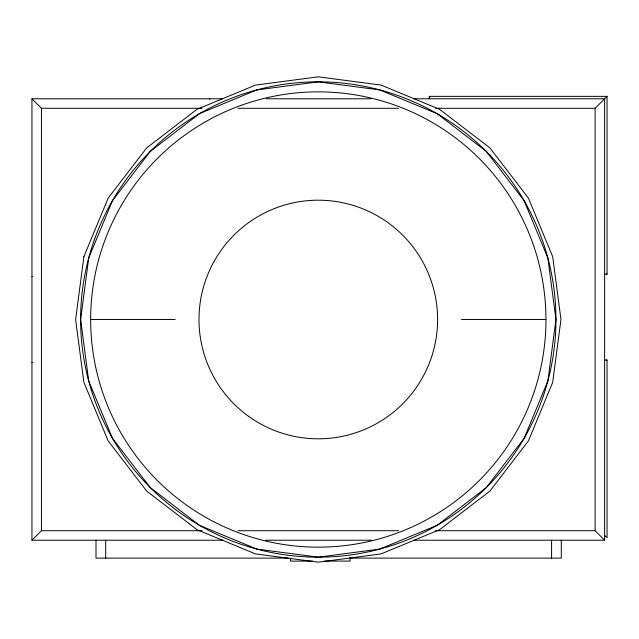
<?xml version="1.0" encoding="UTF-8"?>
<svg xmlns="http://www.w3.org/2000/svg" width="639" height="639" viewBox="0 0 639 639"><rect width="100%" height="100%" fill="white"/><g stroke="black" fill="none" stroke-linecap="round" stroke-linejoin="round"><path stroke-width="0.96" d="M209.624 99.349L209.712 98.781M222.867 540.219L31.95 540.219L41.455 530.713L41.455 108.287L31.95 98.781L222.508 98.781M413.928 540.219L604.63 540.219L595.125 530.713L595.125 108.287L607.05 96.361L607.05 274.123L604.63 274.123M31.95 276.543L32.517 276.455M606.483 360.124L607.05 360.037L607.05 537.798L604.63 535.378M429.288 98.781L429.288 96.361L607.05 96.361M266.407 98.781L371.163 98.781M414.072 98.781L604.63 98.781L604.63 540.219M41.455 108.287L202.068 108.287M237.98 108.287L398.592 108.287M435.51 108.287L595.125 108.287M90.61 319.5L175.118 319.5M461.462 319.5L545.97 319.5A227.636 227.636 0 0 1 204.472 516.639A227.636 227.636 0 0 1 204.472 122.361A227.636 227.636 0 0 1 545.93 319.5M604.63 360.037L607.05 360.037M41.455 530.713L202.068 530.713M237.98 530.713L398.592 530.713M435.51 530.713L595.125 530.713M265.728 540.219L371.387 540.219M288.245 558.119L95.994 558.119L95.994 540.219M350.084 558.119L561.29 558.119L561.29 540.219M312.575 561.098L290.473 561.098L290.473 558.119M324.157 561.098L350.124 561.098L350.124 557.12M606.483 274.027L607.05 274.123M31.95 362.457L32.517 362.545M429.815 97.392L429.288 96.361M551.585 540.219L551.585 558.119M105.699 540.219L105.699 558.119M31.95 98.781L31.95 540.219M83.885 256.694L75.618 319.5L83.885 382.306L108.127 440.838L146.69 491.095L196.948 529.659L255.48 553.909L318.286 562.176L381.1 553.909L439.624 529.659L489.889 491.095L528.453 440.838L552.695 382.306L560.962 319.5L552.695 256.694L528.453 198.162L489.889 147.905L439.624 109.341L381.1 85.091L318.286 76.824L255.48 85.091L196.948 109.341L146.69 147.905L108.127 198.162L83.885 256.694M88.725 257.988L80.626 319.5L88.725 381.012L112.464 438.33L150.237 487.557L199.456 525.322L256.774 549.069L318.286 557.16L379.798 549.069L437.124 525.322L486.343 487.557L524.116 438.33L547.855 381.012L555.954 319.5L547.855 257.988L524.116 200.67L486.343 151.443L437.124 113.678L379.798 89.931L318.286 81.84L256.774 89.931L199.456 113.678L150.237 151.443L112.464 200.67L88.725 257.988M150.237 487.557A237.66 237.66 0 0 0 547.855 381.012A237.66 237.66 0 0 0 256.774 89.931A237.66 237.66 0 0 0 150.237 487.557M248.619 416.348A119.309 119.309 0 0 0 437.004 331.417A119.309 119.309 0 0 0 269.251 210.734A119.309 119.309 0 0 0 248.619 416.348"/></g></svg>
